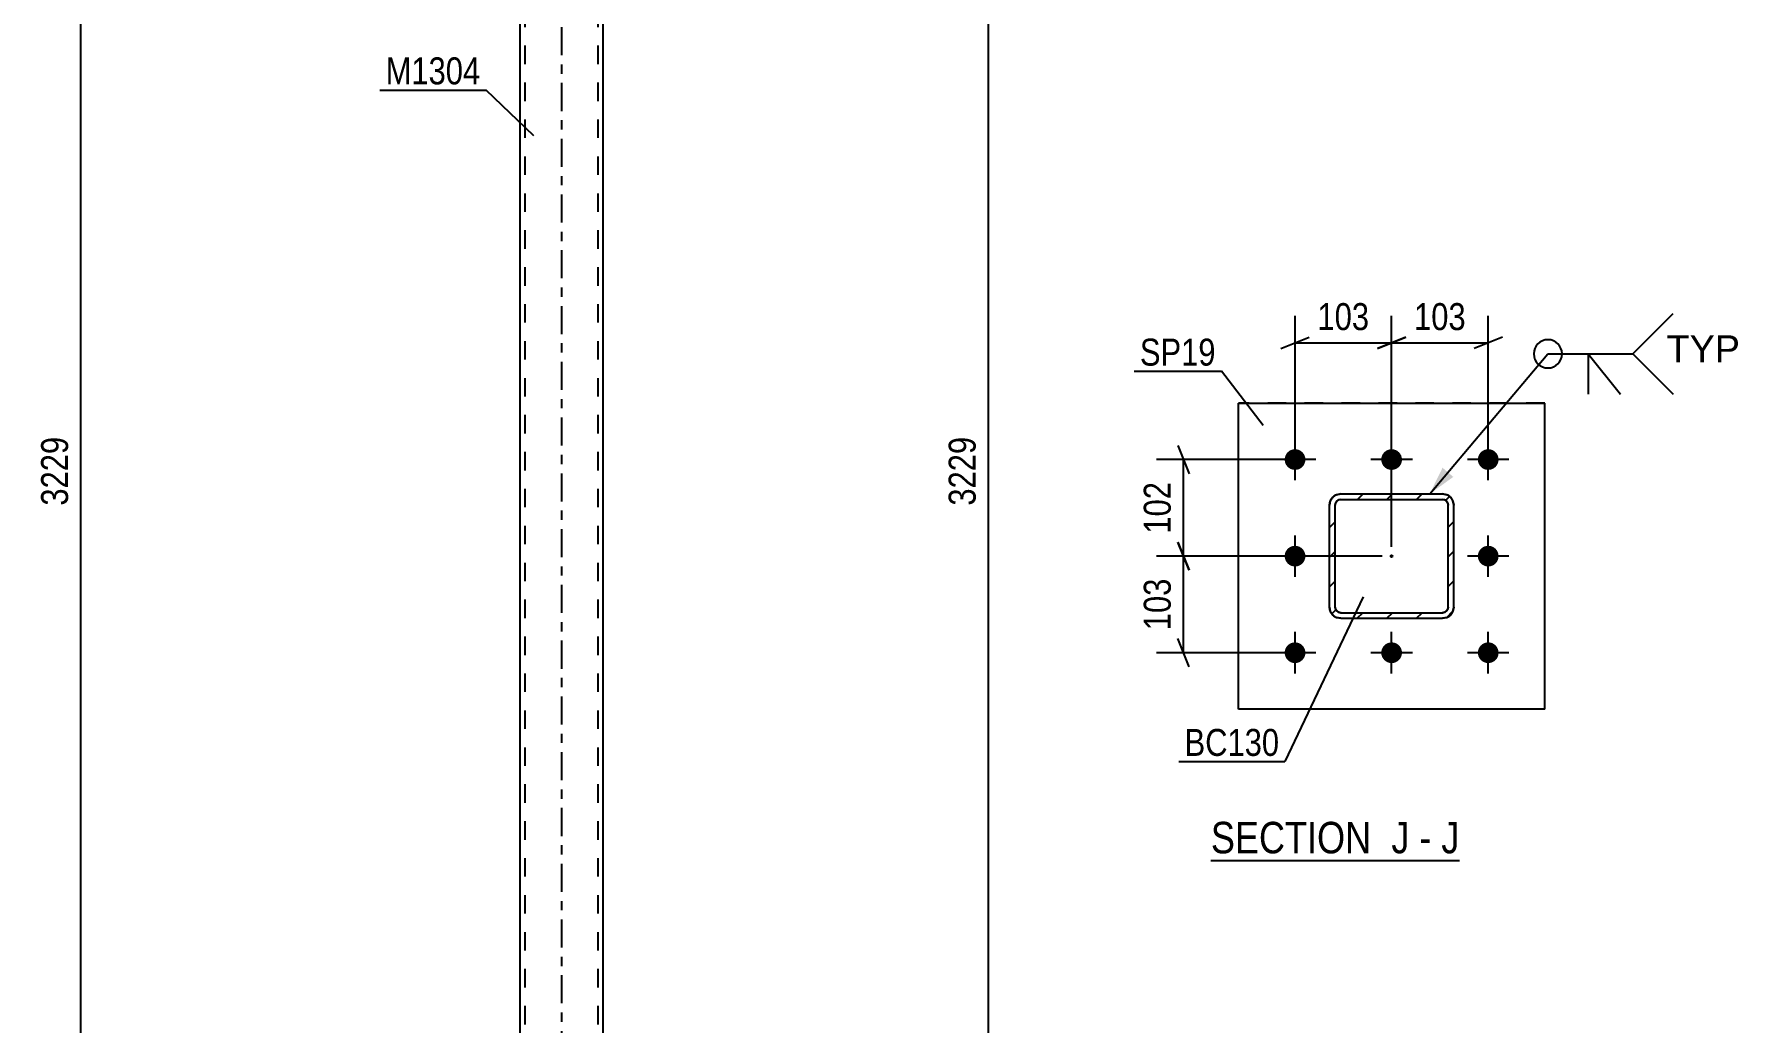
# Model space of a CAD drawing. Header units: millimetres. Extents: x 0 to 1189, y 0 to 841.
# Drawn here: x 146.1 to 327.1, y 152.2 to 257.2 of the extents above; entities that cross this region are included whole.
import ezdxf

# ---------------------------------------------------------------- set-up
doc = ezdxf.new("R2010")
doc.units = ezdxf.units.MM
doc.linetypes.add('DXK_LINE_DOT2', pattern=[3.9198, 1.9599, -1.9599])
doc.linetypes.add('DXK_LINE_DOT3', pattern=[5.9187, 2.979, -0.9799, 0.9799, -0.9799])
doc.styles.add('Arial', font='ARIAL.TTF', dxfattribs={"height": 0.2})
doc.styles.add('Arial Narrow', font='ARIALN.TTF', dxfattribs={"height": 0.2})

# ---------------------------------------------------------------- blocks, each defined once
blk = doc.blocks.new('Unknown-761551702-20 - 2221')
at = {"color": 6, "linetype": 'Continuous'}
blk.add_line((270.96, 169.47), (297.33, 169.47), dxfattribs=at)
at = {"color": 0, "linetype": 'Continuous'}
for points in [[(289.07, 170.22), (289.07, 173.72), (270.96, 173.72), (270.96, 170.22)], [(292.04, 170.22), (292.04, 173.72), (290.12, 173.72), (290.12, 170.22)], [(294.37, 170.22), (294.37, 173.72), (293.09, 173.72), (293.09, 170.22)], [(297.33, 170.22), (297.33, 173.72), (295.42, 173.72), (295.42, 170.22)]]:
    blk.add_wipeout(points, dxfattribs=at)
at = {"color": 7, "linetype": 'Continuous', "style": 'Arial Narrow'}
for s, p in [('SECTION ', (270.96, 170.22)), ('J', (290.12, 170.22)), ('J', (295.42, 170.22)), ('-', (293.09, 170.22))]:
    blk.add_text(s, height=3.34, dxfattribs=at).set_placement(p)
blk = doc.blocks.new('Part-761551702-2603 - 2437')
at = {"color": 7, "linetype": 'DXK_LINE_DOT2'}
for p, q in [((197.68, 305.54), (206.48, 305.54)), ((197.68, 277.02), (197.68, 305.54)), ((198.21, 112.87), (198.21, 305.54)), ((205.94, 112.87), (205.94, 305.54)), ((206.48, 277.02), (206.48, 305.54)), ((197.68, 112.87), (197.68, 141.39)), ((206.48, 112.87), (206.48, 141.39)), ((197.68, 112.87), (206.48, 112.87))]:
    blk.add_line(p, q, dxfattribs=at)
at = {"color": 7, "linetype": 'DXK_LINE_DOT3'}
blk.add_line((202.08, 112.87), (202.08, 305.54), dxfattribs=at)
at = {"color": 2, "linetype": 'Continuous'}
for p, q in [((197.68, 141.39), (197.68, 277.02)), ((206.48, 141.39), (206.48, 277.02))]:
    blk.add_line(p, q, dxfattribs=at)
blk = doc.blocks.new('Bolt-761551702-2381 - 2221')
at = {"linetype": 'Continuous'}
for points in [[(279.89, 210.91, -1), (279.89, 213.11, -1)], [(290.14, 210.91, -1), (290.14, 213.11, -1)], [(300.39, 210.91, -1), (300.39, 213.11, -1)], [(279.89, 200.66, -1), (279.89, 202.86, -1)], [(300.39, 200.66, -1), (300.39, 202.86, -1)], [(279.89, 190.41, -1), (279.89, 192.61, -1)], [(290.14, 190.41, -1), (290.14, 192.61, -1)], [(300.39, 190.41, -1), (300.39, 192.61, -1)]]:
    blk.add_hatch(color=1, dxfattribs=at).paths.add_polyline_path(points)
at = {"color": 1, "linetype": 'Continuous'}
for p, q in [((279.89, 209.81), (279.89, 214.21)), ((290.14, 209.81), (290.14, 214.21)), ((300.39, 209.81), (300.39, 214.21)), ((282.09, 212.01), (277.69, 212.01)), ((292.34, 212.01), (287.94, 212.01)), ((302.59, 212.01), (298.19, 212.01)), ((279.89, 199.56), (279.89, 203.96)), ((300.39, 199.56), (300.39, 203.96)), ((282.09, 201.76), (277.69, 201.76)), ((302.59, 201.76), (298.19, 201.76)), ((279.89, 189.31), (279.89, 193.71)), ((290.14, 189.31), (290.14, 193.71)), ((300.39, 189.31), (300.39, 193.71)), ((282.09, 191.51), (277.69, 191.51)), ((292.34, 191.51), (287.94, 191.51)), ((302.59, 191.51), (298.19, 191.51))]:
    blk.add_line(p, q, dxfattribs=at)
blk = doc.blocks.new('Part-761551702-2333 - 2221')
at = {"color": 2, "linetype": 'Continuous'}
for p, q in [((273.89, 218.01), (306.39, 218.01)), ((273.89, 185.51), (273.89, 218.01)), ((306.39, 185.51), (306.39, 218.01)), ((306.39, 185.51), (273.89, 185.51))]:
    blk.add_line(p, q, dxfattribs=at)
at = {"color": 7, "linetype": 'DXK_LINE_DOT2'}
for p, q in [((306.39, 218.01), (273.89, 218.01)), ((306.39, 185.51), (273.89, 185.51))]:
    blk.add_line(p, q, dxfattribs=at)
blk = doc.blocks.new('Part-761551702-2325 - 2221')
at = {"linetype": 'Continuous'}
h = blk.add_hatch(dxfattribs=at)
h.set_pattern_fill('', scale=0.7, style=0, pattern_type=0)
h.set_pattern_definition([(45, (296.0001, 195.254), (-1.57154, 1.57154), [])])
h.paths.add_polyline_path([(295.54, 195.16), (296, 195.25), (296.39, 195.51), (296.65, 195.9), (296.74, 196.36), (296.74, 207.16), (296.65, 207.62), (296.39, 208.01), (296, 208.27), (295.54, 208.36), (284.74, 208.36), (284.28, 208.27), (283.89, 208.01), (283.63, 207.62), (283.54, 207.16), (283.54, 196.36), (283.63, 195.9), (283.89, 195.51), (284.28, 195.25), (284.74, 195.16)])
h.paths.add_polyline_path([(284.74, 195.76), (284.51, 195.81), (284.32, 195.94), (284.19, 196.13), (284.14, 196.36), (284.14, 207.16), (284.19, 207.39), (284.32, 207.59), (284.51, 207.72), (284.74, 207.76), (295.54, 207.76), (295.77, 207.72), (295.97, 207.59), (296.1, 207.39), (296.14, 207.16), (296.14, 196.36), (296.1, 196.13), (295.97, 195.94), (295.77, 195.81), (295.54, 195.76)])
blk.add_hatch(color=30, dxfattribs=at).paths.add_polyline_path([(290.14, 201.66, -1), (290.14, 201.86, -1)])
at = {"color": 7, "linetype": 'DXK_LINE_DOT2'}
for p, q in [((284.28, 208.27), (284.74, 208.36)), ((284.74, 208.36), (295.54, 208.36)), ((295.54, 208.36), (296, 208.27)), ((283.54, 207.16), (283.63, 207.62)), ((283.54, 196.36), (283.54, 207.16)), ((284.19, 207.39), (284.14, 207.16)), ((284.14, 196.36), (284.14, 207.16)), ((284.32, 207.59), (284.19, 207.39)), ((284.51, 207.72), (284.32, 207.59)), ((284.74, 207.76), (284.51, 207.72)), ((284.74, 207.76), (295.54, 207.76)), ((295.77, 207.72), (295.54, 207.76)), ((295.97, 207.59), (295.77, 207.72)), ((296.1, 207.39), (295.97, 207.59)), ((296.14, 207.16), (296.1, 207.39)), ((296.14, 196.36), (296.14, 207.16)), ((296.65, 207.62), (296.74, 207.16)), ((296.74, 196.36), (296.74, 207.16)), ((283.63, 195.9), (283.54, 196.36)), ((284.14, 196.36), (284.19, 196.13)), ((284.19, 196.13), (284.32, 195.94)), ((284.32, 195.94), (284.51, 195.81)), ((284.51, 195.81), (284.74, 195.76)), ((284.74, 195.76), (295.54, 195.76)), ((295.54, 195.76), (295.77, 195.81)), ((295.77, 195.81), (295.97, 195.94)), ((295.97, 195.94), (296.1, 196.13)), ((296.1, 196.13), (296.14, 196.36)), ((296.74, 196.36), (296.65, 195.9)), ((284.74, 195.16), (284.28, 195.25)), ((284.74, 195.16), (295.54, 195.16)), ((296, 195.25), (295.54, 195.16))]:
    blk.add_line(p, q, dxfattribs=at)
at = {"color": 2, "linetype": 'Continuous'}
for p, q in [((284.74, 208.36), (284.28, 208.27)), ((284.74, 208.36), (295.54, 208.36)), ((296, 208.27), (295.54, 208.36)), ((283.63, 207.62), (283.54, 207.16)), ((283.54, 196.36), (283.54, 207.16)), ((284.14, 207.16), (284.19, 207.39)), ((284.14, 196.36), (284.14, 207.16)), ((284.19, 207.39), (284.32, 207.59)), ((284.32, 207.59), (284.51, 207.72)), ((284.51, 207.72), (284.74, 207.76)), ((284.74, 207.76), (295.54, 207.76)), ((295.54, 207.76), (295.77, 207.72)), ((295.77, 207.72), (295.97, 207.59)), ((295.97, 207.59), (296.1, 207.39)), ((296.1, 207.39), (296.14, 207.16)), ((296.14, 196.36), (296.14, 207.16)), ((296.74, 207.16), (296.65, 207.62)), ((296.74, 196.36), (296.74, 207.16)), ((283.54, 196.36), (283.63, 195.9)), ((284.19, 196.13), (284.14, 196.36)), ((284.32, 195.94), (284.19, 196.13)), ((284.51, 195.81), (284.32, 195.94)), ((284.74, 195.76), (284.51, 195.81)), ((284.74, 195.76), (295.54, 195.76)), ((295.77, 195.81), (295.54, 195.76)), ((295.97, 195.94), (295.77, 195.81)), ((296.1, 196.13), (295.97, 195.94)), ((296.14, 196.36), (296.1, 196.13)), ((296.65, 195.9), (296.74, 196.36)), ((284.28, 195.25), (284.74, 195.16)), ((284.74, 195.16), (295.54, 195.16)), ((295.54, 195.16), (296, 195.25))]:
    blk.add_line(p, q, dxfattribs=at)
at = {"color": 7, "linetype": 'DXK_LINE_DOT3'}
blk.add_line((290.14, 201.76), (290.14, 201.76), dxfattribs=at)
at = {"color": 30, "linetype": 'DXK_LINE_DOT3'}
blk.add_line((290.14, 201.76), (290.14, 201.76), dxfattribs=at)
at = {"color": 30, "linetype": 'Continuous'}
blk.add_circle((290.14, 201.76), 0.1, dxfattribs=at)
at = {"color": 7, "linetype": 'DXK_LINE_DOT2'}
for centre, start, end in [((284.74, 207.16), 112.5, 157.5), ((295.54, 207.16), 22.5, 67.5), ((284.74, 196.36), 202.5, 247.5), ((295.54, 196.36), 292.5, 337.5)]:
    blk.add_arc(centre, 1.2, start, end, dxfattribs=at)
at = {"color": 2, "linetype": 'Continuous'}
for centre, start, end in [((284.74, 207.16), 112.5, 157.5), ((295.54, 207.16), 22.5, 67.5), ((284.74, 196.36), 202.5, 247.5), ((295.54, 196.36), 292.5, 337.5)]:
    blk.add_arc(centre, 1.2, start, end, dxfattribs=at)
blk = doc.blocks.new('StraightDimension-761551702-19436 - 2437')
at = {"color": 7, "linetype": 'Continuous'}
blk.add_line((151.04, 103.15), (151.04, 318.41), dxfattribs=at)
at = {"color": 0}
blk.add_wipeout([(150.29, 215.03), (146.09, 215.03), (146.09, 206.52), (150.29, 206.52)], dxfattribs=at)
at = {"color": 3, "style": 'Arial Narrow'}
blk.add_text('3229', height=2.863, rotation=90.0002, dxfattribs=at).set_placement((149.69, 207.12))
blk = doc.blocks.new('StraightDimension-761551702-19254 - 2437')
at = {"color": 7, "linetype": 'Continuous'}
blk.add_line((247.35, 103.15), (247.35, 318.4), dxfattribs=at)
at = {"color": 0}
blk.add_wipeout([(246.6, 215.03), (242.4, 215.03), (242.4, 206.52), (246.6, 206.52)], dxfattribs=at)
at = {"color": 3, "style": 'Arial Narrow'}
blk.add_text('3229', height=2.863, rotation=90.0002, dxfattribs=at).set_placement((246, 207.12))
blk = doc.blocks.new('StraightDimension-761551702-19825 - 2221')
at = {"color": 7, "linetype": 'Continuous'}
for p, q in [((267.45, 203.26), (268.65, 200.26)), ((289.14, 201.76), (265.2, 201.76)), ((268.05, 191.51), (268.05, 201.76)), ((268.65, 190.01), (267.45, 193.01)), ((278.89, 191.51), (265.2, 191.51))]:
    blk.add_line(p, q, dxfattribs=at)
at = {"color": 0}
blk.add_wipeout([(267.3, 199.98), (263.1, 199.98), (263.1, 193.3), (267.3, 193.3)], dxfattribs=at)
at = {"color": 3, "style": 'Arial Narrow'}
blk.add_text('103', height=2.863, rotation=90.0002, dxfattribs=at).set_placement((266.7, 193.9))
blk = doc.blocks.new('StraightDimension-761551702-19824 - 2221')
at = {"color": 7, "linetype": 'Continuous'}
for p, q in [((278.89, 212.01), (265.2, 212.01)), ((267.45, 213.51), (268.65, 210.51)), ((268.05, 201.76), (268.05, 212.01)), ((268.65, 200.26), (267.45, 203.26)), ((289.14, 201.76), (265.2, 201.76))]:
    blk.add_line(p, q, dxfattribs=at)
at = {"color": 0}
blk.add_wipeout([(267.3, 210.23), (263.1, 210.23), (263.1, 203.55), (267.3, 203.55)], dxfattribs=at)
at = {"color": 3, "style": 'Arial Narrow'}
blk.add_text('102', height=2.863, rotation=90.0002, dxfattribs=at).set_placement((266.7, 204.15))
blk = doc.blocks.new('StraightDimension-761551702-19813 - 2221')
at = {"color": 7, "linetype": 'Continuous'}
for p, q in [((290.14, 202.76), (290.14, 227.25)), ((300.39, 213.01), (300.39, 227.25)), ((288.64, 223.8), (291.64, 225)), ((301.89, 225), (298.89, 223.8)), ((290.14, 224.4), (300.39, 224.4))]:
    blk.add_line(p, q, dxfattribs=at)
at = {"color": 0}
blk.add_wipeout([(298.61, 225.15), (298.61, 229.35), (291.92, 229.35), (291.92, 225.15)], dxfattribs=at)
at = {"color": 3, "style": 'Arial Narrow'}
blk.add_text('103', height=2.863, dxfattribs=at).set_placement((292.52, 225.75))
blk = doc.blocks.new('StraightDimension-761551702-19814 - 2221')
at = {"color": 7, "linetype": 'Continuous'}
for p, q in [((279.89, 213.01), (279.89, 227.25)), ((290.14, 202.76), (290.14, 227.25)), ((278.39, 223.8), (281.39, 225)), ((291.64, 225), (288.64, 223.8)), ((279.89, 224.4), (290.14, 224.4))]:
    blk.add_line(p, q, dxfattribs=at)
at = {"color": 0}
blk.add_wipeout([(288.36, 225.15), (288.36, 229.35), (281.67, 229.35), (281.67, 225.15)], dxfattribs=at)
at = {"color": 3, "style": 'Arial Narrow'}
blk.add_text('103', height=2.863, dxfattribs=at).set_placement((282.27, 225.75))
blk = doc.blocks.new('Mark-761551702-2599 - 2437')
at = {"color": 0}
blk.add_wipeout([(193.44, 251.83), (193.44, 254.83), (183.39, 254.83), (183.39, 251.83)], dxfattribs=at)
blk.add_wipeout([(193.44, 251.83), (193.44, 254.83), (183.39, 254.83), (183.39, 251.83)], dxfattribs=at)
at = {"color": 30, "linetype": 'Continuous'}
for p in [(182.79, 251.23), (199.11, 246.35)]:
    blk.add_line(p, (194.04, 251.23), dxfattribs=at)
at = {"color": 3, "style": 'Arial Narrow'}
blk.add_text('M1304', height=2.863, dxfattribs=at).set_placement((183.39, 251.83))
blk = doc.blocks.new('Mark-761551702-2329 - 2221')
at = {"color": 0}
blk.add_wipeout([(271.47, 221.98), (271.47, 224.98), (263.43, 224.98), (263.43, 221.98)], dxfattribs=at)
blk.add_wipeout([(271.47, 221.98), (271.47, 224.98), (263.43, 224.98), (263.43, 221.98)], dxfattribs=at)
at = {"color": 30, "linetype": 'Continuous'}
for p in [(262.83, 221.38), (276.49, 215.61)]:
    blk.add_line(p, (272.07, 221.38), dxfattribs=at)
at = {"color": 3, "style": 'Arial Narrow'}
blk.add_text('SP19', height=2.863, dxfattribs=at).set_placement((263.43, 221.98))
blk = doc.blocks.new('Mark-761551702-2321 - 2221')
at = {"color": 0}
blk.add_wipeout([(278.22, 180.56), (278.22, 183.56), (268.17, 183.56), (268.17, 180.56)], dxfattribs=at)
blk.add_wipeout([(278.22, 180.56), (278.22, 183.56), (268.17, 183.56), (268.17, 180.56)], dxfattribs=at)
at = {"color": 30, "linetype": 'Continuous'}
for p in [(287.12, 197.44), (267.57, 179.96)]:
    blk.add_line(p, (278.82, 179.96), dxfattribs=at)
at = {"color": 3, "style": 'Arial Narrow'}
blk.add_text('BC130', height=2.863, dxfattribs=at).set_placement((268.17, 180.56))
blk = doc.blocks.new('WeldMark-761551702-19834 - 2221')
at = {"linetype": 'Continuous'}
blk.add_hatch(color=30, dxfattribs=at).paths.add_polyline_path([(296.68, 210.17), (294.18, 208.36), (295.54, 211.14)])
at = {"color": 30, "linetype": 'Continuous'}
for p, q in [((294.18, 208.36), (306.72, 223.23)), ((306.72, 223.23), (315.72, 223.23))]:
    blk.add_line(p, q, dxfattribs=at)
at = {"color": 3, "linetype": 'Continuous'}
for q in [(314.43, 218.94), (311, 218.94)]:
    blk.add_line((311, 223.23), q, dxfattribs=at)
for start, end in [(90, 270), (270, 90)]:
    blk.add_arc((306.72, 223.23), 1.5, start, end, dxfattribs=at)
at = {"color": 0, "linetype": 'Continuous'}
blk.add_wipeout([(327.09, 222.33), (327.09, 225.33), (319.32, 225.33), (319.32, 222.33)], dxfattribs=at)
blk.add_wipeout([(327.09, 222.33), (327.09, 225.33), (319.32, 225.33), (319.32, 222.33)], dxfattribs=at)
at = {"color": 3, "linetype": 'Continuous'}
for q in [(320, 227.51), (320, 218.94)]:
    blk.add_line((315.72, 223.23), q, dxfattribs=at)
at = {"color": 3, "linetype": 'Continuous', "style": 'Arial'}
blk.add_text('TYP', height=2.865, dxfattribs=at).set_placement((319.32, 222.33))

msp = doc.modelspace()

# ---------------------------------------------------------------- block references
for name in ['StraightDimension-761551702-19436 - 2437', 'StraightDimension-761551702-19254 - 2437', 'Part-761551702-2603 - 2437', 'Part-761551702-2333 - 2221', 'Bolt-761551702-2381 - 2221', 'Part-761551702-2325 - 2221', 'Unknown-761551702-20 - 2221']:
    msp.add_blockref(name, (0, 0))

# ---------------------------------------------------------------- next in the draw order: block references
for name in ['Mark-761551702-2599 - 2437', 'Mark-761551702-2329 - 2221', 'StraightDimension-761551702-19825 - 2221']:
    msp.add_blockref(name, (0, 0))

# ---------------------------------------------------------------- next in the draw order: block references
for name in ['StraightDimension-761551702-19824 - 2221', 'Mark-761551702-2321 - 2221']:
    msp.add_blockref(name, (0, 0))

# ---------------------------------------------------------------- next in the draw order: block references
msp.add_blockref('StraightDimension-761551702-19813 - 2221', (0, 0))

# ---------------------------------------------------------------- next in the draw order: block references
for name in ['StraightDimension-761551702-19814 - 2221', 'WeldMark-761551702-19834 - 2221']:
    msp.add_blockref(name, (0, 0))

doc.saveas('drawing.dxf')
